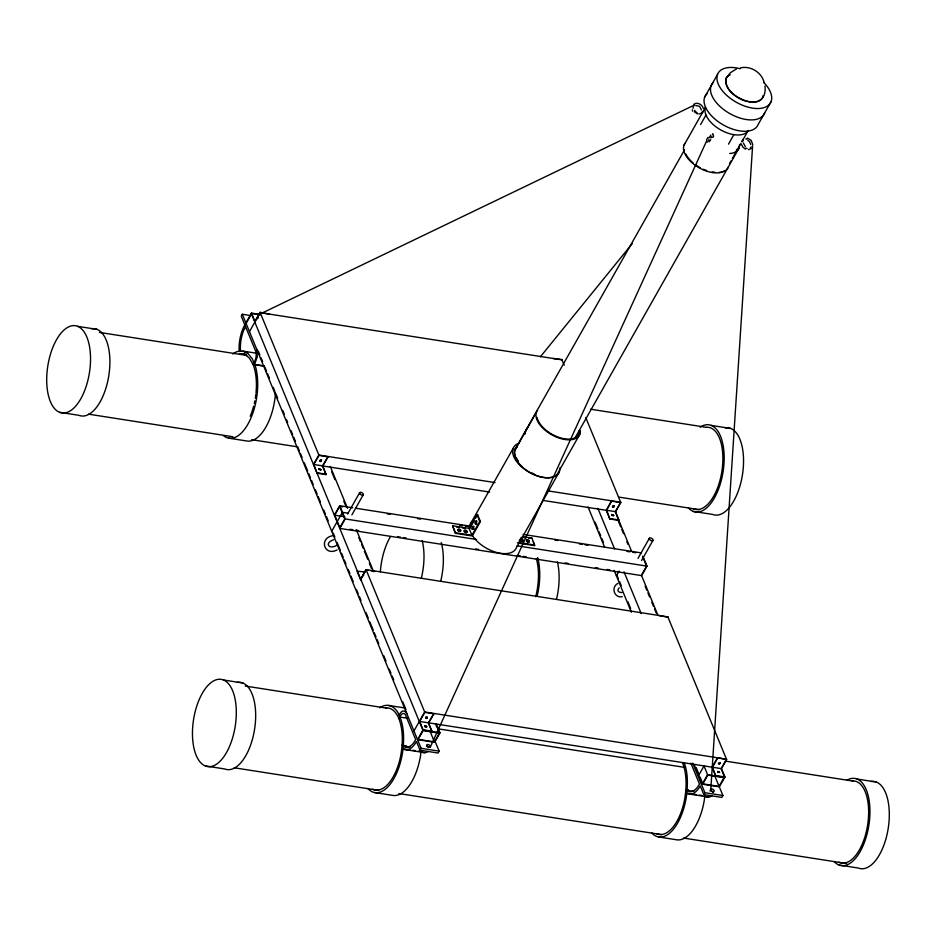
<?xml version="1.0" encoding="UTF-8"?>
<svg xmlns="http://www.w3.org/2000/svg" width="936" height="936" viewBox="0 0 936 936"><rect width="100%" height="100%" fill="white"/><g stroke="black" fill="none" stroke-linecap="round" stroke-linejoin="round"><path stroke-width="1.4" d="M765.005 85.972C768.175 116.52 721.586 97.683 726.196 77.863L728.208 75.641M710.74 790.382A2.071 1.123 29.5 0 1 712.237 789.025A2.071 1.123 29.5 0 1 714.004 791.47A2.071 1.123 29.5 0 1 710.74 790.382L752.602 145.876M612.6 506.867L614.414 506.025L612.659 507.055M720.24 762.793L719.632 763.87L718.357 763.671M701.485 110.015L699.496 106.259L695.729 105.546M743.36 143.009L745.36 146.659M750.777 144.6L749.596 141.722L747.829 140.388M752.825 144.729L751.175 140.377L747.232 138.037M418.17 751.128L420.943 751.561L420.58 755.364A44.121 21.083 -81.1 0 1 392.851 795.413L374.833 792.593M762.817 97.473L763.039 95.858L762.442 98.128C758.172 104.001 749.689 102.223 743.804 100.187M372.622 789.188A41.523 19.843 -81.1 0 0 400.269 757.914C402.901 744.986 403.521 731.238 398.947 718.684L400 716.695A7.78 3.721 -81.1 0 1 406.013 716.18L415.713 739.732L413.501 743.137A23.353 11.162 -81.1 0 1 404.621 746.963L403.194 745.969L410.12 747.057M399.134 715.338L399.426 714.648A10.378 4.961 -81.1 0 1 403.252 710.892L405.709 711.734L406.821 713.63M430.396 746.846L706.879 140.353M253.445 363.542L254.065 362.431A7.78 3.721 -81.1 0 0 255.259 350.204L241.242 316.157L242.307 314.262L250.626 315.561M245.56 326.652L243.594 330.654A23.353 11.162 -81.1 0 0 240.365 348.215L240.611 351.281M743.067 140.026L743.301 139.335L741.534 141.582M245.887 322.943L251.468 313.08L259.19 314.297M246.554 322.639L251.491 313.911M269.205 314.075L260.056 312.32L254.896 321.422L251.468 313.08M249.467 331.625L260.196 312.659L561.998 359.857M256.019 392.804A41.523 19.843 -81.1 0 0 252.954 364.279L253.878 362.653M313.478 464.513L318.837 455.036L495.004 482.59M326.056 474.61L322.487 465.929L327.986 456.791L322.838 465.894L326.056 474.61L317.047 473.195L313.829 464.49L318.977 455.376L260.056 312.32M334.363 515.21L339.721 505.732L352.72 507.768M339.651 506.458L344.799 518.965L339.862 527.682L334.714 515.186L339.651 506.458L342.541 506.914M331.707 531.297L342.436 512.331L348.297 513.244M347.584 514.004L359.67 492.64M339.721 505.732L345.162 518.93L339.791 528.407L641.593 575.605L646.963 566.128L643.149 556.885M351.889 514.87L363.226 494.816M360.676 579.103L366.046 569.626L667.871 616.894M452.626 525.775L455.165 533.286L472.282 535.965L480.437 521.551L477.582 514.601L476.904 514.496L469.065 528.349L471.931 535.287L455.493 532.713L452.626 525.775L469.065 528.349M704.668 97.145L717.549 74.389M683.994 145.244L705.452 107.312A24.395 13.256 29.5 0 0 721.445 130.326A24.395 13.256 29.5 0 0 748.355 130.408M470.258 524.195L513.185 448.332M469.427 529.015L474.178 520.615M475.535 518.205L477.582 514.601M514.32 450.707L684.52 149.877M514.999 450.076L536.457 412.144M700.619 124.511L705.978 115.023M471.931 535.287L479.758 521.446L476.904 514.496M728.512 144.144L733.871 134.655M729.53 163.507L730.957 160.969M732.397 158.441L740.973 143.278M743.125 139.476L748.133 130.631M575.219 437.627L738.995 148.145M519.117 541.219L521.247 537.439M579.84 434.21L558.382 472.13A24.395 13.256 29.5 0 1 529.132 472.036A24.395 13.256 29.5 0 1 516.965 447.221M559.342 471.802L516.426 547.654A25.951 14.098 29.5 0 1 495.963 552.275A25.951 14.098 29.5 0 1 471.943 534.702M413.958 730.957L424.687 711.992L726.488 759.19L721.118 768.678L724.698 777.36L707.581 774.68L704.001 765.999L698.642 775.476M409.863 749.818L402.925 748.741L403.591 749.28A25.951 12.402 -81.1 0 0 416.461 741.534L420.042 750.216L438.06 753.035L439.124 751.14L435.556 742.459L417.538 739.639L423.107 729.776L419.679 721.445L424.827 712.343L366.046 569.626M771.088 101.603L758.218 124.359A30.104 16.357 29.5 0 1 722.124 124.242A30.104 16.357 29.5 0 1 707.101 93.623M522.393 536.609L531.987 538.106L528.805 538.223M433.836 713.747L428.688 722.861L431.905 731.566L428.337 722.885L433.836 713.747L424.827 712.343M533.415 541.57L534.526 545.618L517.409 542.938M534.526 545.618L531.987 538.106M420.042 750.216L421.106 748.32L242.307 314.262M439.347 733.145L423.13 730.606L418.193 739.335L434.409 741.874L439.347 733.145L438.235 730.454M434.655 742.318L440.014 732.841L436.445 724.16M609.839 518.989L606.622 510.272L611.629 500.818L606.259 510.307L609.839 518.989L618.848 520.393L615.631 511.676L620.779 502.573L585.784 417.608M616.391 575.815L619.07 571.077M638.001 558.359L649.373 538.259M641.593 560.488L652.93 540.435M641.663 574.88L646.6 566.151L642.482 556.159M707.581 774.68L702.211 784.157L694.196 764.689M702.877 783.853L707.815 775.125L724.031 777.664L719.094 786.392L702.877 783.853L700.105 777.114M717.62 758.137L712.471 767.239L715.689 775.944L712.109 767.263L717.479 757.786L726.628 759.541L721.48 768.643L724.909 776.974L719.328 786.837L722.908 795.518L721.832 797.413L703.813 794.594L700.245 785.924A25.951 12.402 -81.1 0 1 687.375 793.658L686.708 793.12M703.813 794.594L704.89 792.698L692.745 763.214M706.61 139.639L708.014 137.381M708.458 140.552L709.032 139.569M736.562 68.866L730.361 72.751L725.891 78.706C724.23 89.177 735.181 96.607 743.675 100.129M619.176 587.796C616.859 590.359 617.772 592.441 621.902 592.57M718.403 763.086C723.341 762.536 715.783 765.157 720.264 762.992M710.763 139.745L709.125 141.757M540.388 356.791L632.35 243.512M320.1 459.974L320.229 461.237L321.598 460.044M617.935 583.35C610.775 586.989 614.039 598.268 622.194 596.735M693.728 104.352C697.18 101.626 702.421 104.493 703.345 108.447M751.128 148.567L748.472 149.643M336.773 545.302C328.536 550.192 324.254 542.716 333.637 539.756M727.576 76.272L730.232 74.751M611.723 514.753L613.478 515.818L611.653 515.21M262.033 313.08L692.769 105.826M332.608 535.708C318.568 538.223 324.254 556.745 337.112 549.923M701.637 113.56L703.322 111.337M740.552 67.86C750.789 65.52 762.056 72.669 764.256 82.941M256.838 353.27L242.986 351.105L237.381 351.538A44.121 21.083 -81.1 0 0 232.795 354.007M260.266 314.87L251.257 313.466L422.896 730.162L440.014 732.841M244.776 351.936L247.549 352.369M77.641 326.336A44.121 21.083 -81.1 0 1 81.397 397.695A44.121 21.083 -81.1 0 1 46.8 383.924A44.121 21.083 -81.1 0 1 77.641 326.336L97.016 329.367M711.278 425.424L730.653 428.454M240.809 353.703L246.355 354.568M246.425 354.721L239.499 353.644L244.939 354.451L249.409 358.125L252.954 364.279M99.473 332.409L246.788 355.446M590.546 409.207L706.083 427.272M264.28 365.917L254.58 364.408L257.341 356.698L256.604 348.964M254.37 364.677L264.081 366.187M88.487 414.157L232.912 436.749M251.69 439.686L296.466 446.683M618.556 497.051L699.438 509.699M228.595 438.142L246.613 440.961A44.121 21.083 -81.1 0 0 275.523 392.909M59.588 412.296L78.952 415.327A44.121 21.083 -81.1 0 0 108.962 374.611A44.121 21.083 -81.1 0 0 91.529 328.77M693.225 511.395L712.6 514.414A44.121 21.083 -81.1 0 0 742.611 473.71A44.121 21.083 -81.1 0 0 725.178 427.857M548.438 490.944L620.638 502.234L615.268 511.711L631.648 551.468M318.977 455.376L327.986 456.791M611.77 501.169L620.779 502.573M313.829 464.49L322.838 465.894M606.622 510.272L615.631 511.676M322.136 465.871L489.645 492.067M543.067 500.421L606.61 510.354M317.269 472.82L326.278 474.224M610.05 518.602L619.059 520.018M479.758 521.446L480.437 521.551M355.61 508.213L469.685 526.055M523.119 534.409L641.523 552.93M387.305 513.911L390.195 514.367M417.631 518.649L420.521 519.106M459.506 525.201L462.396 525.658M465.286 526.102L468.164 526.558M554.814 540.107L557.692 540.552M579.361 543.945L582.25 544.401M585.129 544.846L588.019 545.302M627.015 551.398L629.893 551.854M632.783 552.298L635.673 552.755M456.581 527.015L459.436 527.459M462.29 527.904L465.145 528.349M523.107 537.334L525.95 537.779M518.404 542.482L534.842 545.044M334.714 515.186L344.822 516.766M345.162 518.93L476.564 539.475M517 545.805L646.963 566.128M349.97 529.261L352.86 529.717M355.75 530.162L358.64 530.618M397.625 536.714L400.514 537.17M403.404 537.615L406.294 538.071M475.605 548.905L478.495 549.362M517.479 555.457L520.369 555.914M523.259 556.358L526.137 556.815M565.133 562.91L568.023 563.367M595.46 567.649L598.338 568.105M607.008 569.462L609.898 569.907M368.398 570.41L365.824 570.001L360.606 579.84L357.025 571.159L364.97 571.978M370.972 570.808L374.833 571.416M668.012 617.245L658.862 615.49M388.721 705.452L405.346 708.061M223.4 679.969A44.121 21.083 -81.1 0 1 227.167 751.327A44.121 21.083 -81.1 0 1 192.559 737.556A44.121 21.083 -81.1 0 1 223.4 679.969L242.775 682.999M857.048 779.056L876.412 782.087M245.232 686.041L386.779 708.178M726.196 761.249L853.293 781.127M399.859 717.058L408.178 718.357M419.679 721.445L721.48 768.643M437.709 728.77L684.637 767.38M423.107 729.776L432.116 731.192M715.9 775.57L724.909 776.974M701.31 784.017L719.328 786.837M402.07 745.185L406.236 745.828M685.854 789.563L688.627 789.996M421.106 748.32L439.124 751.14M704.89 792.698L722.908 795.518M693.904 791.435L686.977 790.347L688.405 791.341A23.353 11.162 -81.1 0 0 697.285 787.515L699.496 784.111L690.873 763.168M412.636 750.262L415.409 750.695M688.1 793.33L690.873 793.775M693.646 794.208L696.407 794.641M699.18 795.073L701.953 795.506M406.774 749.865L424.792 752.684M690.557 794.243L708.575 797.062M234.246 767.789L378.682 790.37M398.9 793.541L661.764 834.643M683.432 838.036L846.647 863.554M205.347 765.929L224.722 768.959A44.121 21.083 -81.1 0 0 254.732 728.243A44.121 21.083 -81.1 0 0 237.299 682.402M838.984 865.016L858.359 868.046A44.121 21.083 -81.1 0 0 888.369 827.342A44.121 21.083 -81.1 0 0 870.936 781.49M658.605 836.971L676.623 839.791A44.121 21.083 -81.1 0 0 704.363 799.742L704.726 795.939L705.393 796.477A25.951 12.402 -81.1 0 0 711.933 795.892M257.962 317.596L256.838 317.667L257.552 318.661M363.741 575.289L362.7 575.23L362.899 576.049M425.412 727.05C428.454 727.798 423.961 724.23 424.979 726.745M242.986 351.105L248.099 353.632L252.369 358.956L255.516 366.713A44.121 21.083 -81.1 0 1 250.123 419.89A44.121 21.083 -81.1 0 1 223.482 435.614M696.08 111.969L697.027 112.542M745.465 149.128L742.962 147.233L741.499 144.472M257.985 318.123L256.71 317.924L256.909 318.731M425.693 718.029C429.694 718.357 424.932 714.952 425.833 718.38C429.133 719.14 426.371 715.186 425.716 718.228M420.943 751.561L421.61 752.099A25.951 12.402 -81.1 0 0 428.15 751.514M717.97 772.703L717.713 771.638L719.304 772.457M694.629 110.272L695.261 111.197M684.146 762.653C688.299 773.522 687.738 785.561 686.345 796.934A44.121 21.083 -81.1 0 1 651.62 832.818M564.209 365.227L561.846 359.518L552.989 358.453M667.836 616.824L726.628 759.541M641.651 575.757L657.774 614.882M617.935 520.1L620.708 526.839M621.82 529.53L623.493 533.578M626.827 541.675L627.939 544.366M645.15 586.17L646.823 590.218M647.934 592.921L649.596 596.957M651.819 602.351L653.48 606.399M654.592 609.102L656.265 613.15M714.648 775.605L719.094 786.392M597.858 508.318L614.531 548.788M623.984 571.732L641.207 613.548M595.12 522.241L597.893 528.98M599.005 531.683L600.666 535.72M601.778 538.422L603.451 542.47M616.777 574.833L618.45 578.881M619.562 581.572L621.223 585.62M627.892 601.801L630.665 608.54M696.22 767.672L698.993 774.411M588.054 507.008L604.726 547.478M614.168 570.422L631.402 612.238M330.291 466.479L347.525 508.295M356.417 529.881L373.639 571.709M331.59 471.533L334.924 479.618M343.805 501.205L345.478 505.241M358.804 537.603L360.465 541.651M361.577 544.354L363.25 548.402M364.361 551.093L367.696 559.19M369.357 563.226L371.58 568.62M435.462 723.703L437.124 727.752M429.975 731.086L434.409 741.874M258.219 350.953L259.88 355.001M260.992 357.704L262.665 361.741M264.888 367.134L266.549 371.183M267.661 373.885L269.322 377.933M273.218 387.364L274.88 391.412M275.991 394.115L277.664 398.151M282.66 410.296L284.322 414.344M286.545 419.737L287.656 422.428M290.991 430.525L292.652 434.561M293.764 437.264L295.437 441.312M297.66 446.706L299.321 450.754M300.433 453.445L302.106 457.493M304.329 462.887L307.651 470.972M308.763 473.675L310.436 477.723M311.548 480.414L313.209 484.462M315.432 489.856L317.105 493.904M318.205 496.595L320.428 501.988M323.762 510.085L325.435 514.133M326.547 516.824L328.208 520.872M333.204 533.005L334.877 537.053M337.1 542.447L340.435 550.543M341.546 553.235L343.208 557.283M344.319 559.985L345.981 564.022M348.204 569.416L349.877 573.464M350.988 576.166L353.211 581.56M356.534 589.645L358.207 593.693M359.319 596.384L360.98 600.432M365.988 612.577L368.199 617.971M369.872 622.007L373.207 630.103M374.318 632.794L375.98 636.843M377.091 639.545L378.764 643.594M383.76 655.726L385.983 661.12M389.317 669.205L390.979 673.253M392.09 675.956L393.752 680.004M402.644 701.579L405.978 709.663M692.219 109.781L692.792 111.22M682.718 763.062C687.305 775.628 686.685 789.364 684.052 802.292A41.523 19.843 -81.1 0 1 656.405 833.567M239.253 351.386L239.101 349.947A25.951 12.402 -81.1 0 1 244.811 324.839M469.732 528.033A25.951 14.098 29.5 0 1 472.352 521.165M728.267 167.111A23.353 12.683 29.5 0 1 718.953 172.458M764.653 112.975A30.104 16.357 29.5 0 1 728.559 112.858A30.104 16.357 29.5 0 1 713.536 82.239M763.823 82.485A30.104 16.357 29.5 0 1 759.096 108.506A30.104 16.357 29.5 0 1 718.661 84.965A30.104 16.357 29.5 0 1 740.212 68.737M724.452 170.902A24.395 13.256 29.5 0 1 695.471 165.461A24.395 13.256 29.5 0 1 685.152 143.243M714.718 172.177A23.353 12.683 29.5 0 1 712.132 171.896M706.657 170.539A23.353 12.683 29.5 0 1 703.322 169.252M700.058 167.649A23.353 12.683 29.5 0 1 695.904 165.075M693.073 162.887A23.353 12.683 29.5 0 1 685.877 154.124M712.799 134.737A1.556 1.287 48 0 1 711.863 137.206M710.775 135.322A1.556 1.287 48 0 1 710.904 134.995M712.705 133.708A5.195 0.784 -54.9 0 1 712.787 134.293M711.454 136.902A5.195 0.784 -54.9 0 1 710.728 138.001M707.745 141.687A5.195 0.784 -54.9 0 1 707.23 142.108M708.868 137.955A5.195 0.784 -54.9 0 1 710.447 135.814M747.115 148.531A5.195 4.282 48 0 1 745.898 148.157M742.505 141.757A5.195 4.282 48 0 1 742.962 140.704M745.805 139.019A5.195 4.282 48 0 1 747.022 139.078M751.175 146.905A5.195 4.282 48 0 1 750.438 147.759M700.187 113.642A5.195 4.282 48 0 1 699.052 113.911M697.835 113.841A5.195 4.282 48 0 1 696.606 113.467M695.471 112.788A5.195 4.282 48 0 1 694.489 111.852M693.073 108.26A5.195 4.282 48 0 1 693.225 107.067M693.681 106.014A5.195 4.282 48 0 1 694.418 105.171M701.895 112.215A5.195 4.282 48 0 1 701.146 113.069M520.942 538.68A1.556 0.842 29.5 0 1 522.955 539.768A1.556 0.842 29.5 0 1 522.241 540.797A1.556 0.842 29.5 0 1 520.346 539.534M520.954 539.276A1.556 0.842 29.5 0 1 522.791 540.903A1.556 0.842 29.5 0 1 520.732 540.903M527.319 542.061A1.556 0.842 29.5 0 0 529.062 541.558L528.922 541.289A1.556 0.842 29.5 0 0 526.465 540.388M526.675 541.581A1.556 0.842 29.5 0 1 526.453 541.312M464.794 532.233A1.556 0.842 29.5 0 1 464.49 530.618A1.556 0.842 29.5 0 1 466.76 531.765A1.556 0.842 29.5 0 1 465.508 532.596M458.558 531.285A1.556 0.842 29.5 0 1 458.242 531.051M457.727 530.232A1.556 0.842 29.5 0 1 459.003 529.682A1.556 0.842 29.5 0 1 460.547 531.086M474.049 526.757A1.556 0.749 -81.1 0 0 473.054 526.804A1.556 0.749 -81.1 0 0 472.703 528.828L472.809 529.132A1.556 0.749 -81.1 0 0 472.949 529.343M474.037 528.583A1.556 0.749 -81.1 0 1 473.511 529.39M476.857 523.669A1.556 0.749 -81.1 0 1 475.827 523.856A1.556 0.749 -81.1 0 1 475.897 521.797A1.556 0.749 -81.1 0 1 476.939 521.258M709.862 790.85A2.071 1.123 29.5 0 1 713.057 792.476M255.879 394.15A41.523 19.843 -81.1 0 1 255.317 398.186M254.838 400.877A41.523 19.843 -81.1 0 1 254.276 403.51M253.644 406.107A41.523 19.843 -81.1 0 1 250.228 416.263M379.653 707.792A44.121 21.083 -81.1 0 1 398.186 713.057C404.399 725.201 404.317 739.335 402.562 752.556A44.121 21.083 -81.1 0 1 367.836 788.44M385.819 707.92A41.523 19.843 -81.1 0 1 398.947 718.684M426.453 746.39A2.071 1.123 29.5 0 1 426.898 746.425M427.389 746.542A2.071 1.123 29.5 0 1 428.746 747.361M559.868 467.965A25.951 14.098 29.5 0 1 528.22 471.697A25.951 14.098 29.5 0 1 518.801 443.266M580.343 430.595A24.395 13.256 29.5 0 1 554.334 436.129A24.395 13.256 29.5 0 1 537.615 410.143M534.327 474.096A23.353 12.683 29.5 0 1 532.128 473.054M518.064 461.05A23.353 12.683 29.5 0 1 516.415 457.938M579.396 430.279A23.353 12.683 29.5 0 1 560.044 437.744A23.353 12.683 29.5 0 1 537.065 417.339M737.615 148.625A22.324 12.121 29.5 0 1 736.269 150.286M525.295 433.93A23.353 12.683 29.5 0 1 527.658 427.74M739.463 144.694A23.353 12.683 29.5 0 1 729.682 153.504M517.947 461.074A23.88 12.964 29.5 0 1 515.537 456.826M515.046 455.446A23.88 12.964 29.5 0 1 516.953 446.484M700.081 427.214A44.121 21.083 -81.1 0 1 723.235 470.679A44.121 21.083 -81.1 0 1 688.37 507.874M706.306 427.307A41.523 19.843 -81.1 0 1 721.785 471.978A41.523 19.843 -81.1 0 1 693.108 508.576M537.662 557.61A44.121 21.083 -81.1 0 1 537.135 596.103M557.376 561.939A44.121 21.083 -81.1 0 1 556.51 599.134M536.351 558.722A41.523 19.843 -81.1 0 1 535.696 596.665M441.265 542.541A44.121 21.083 -81.1 0 1 440.739 581.034M422.241 540.797A44.121 21.083 -81.1 0 1 421.375 578.003M380.355 571.756A44.121 21.083 -81.1 0 1 390.558 536.457M846.986 780.133A44.121 21.083 -81.1 0 1 868.83 825.447A44.121 21.083 -81.1 0 1 834.128 861.494M852.064 780.94A41.523 19.843 -81.1 0 1 867.543 825.61A41.523 19.843 -81.1 0 1 838.867 862.208M319.82 460.886C321.61 463.378 322.335 458.078 319.82 460.886M612.472 506.329C614.227 509.804 615.28 503.346 612.472 506.329M318.848 469.088L320.685 470.036L318.848 469.088M319.059 468.714L320.908 469.65L319.059 468.714M424.909 725.681L426.757 726.617L424.909 725.681M611.851 514.496L613.7 515.443L611.851 514.496M717.701 771.463L719.538 772.399L717.701 771.463M529.378 540.996L529.238 540.715A1.556 0.842 29.5 0 0 526.851 539.768A1.556 0.842 29.5 0 0 527.752 541.558A1.556 0.842 29.5 0 0 529.378 540.996M649.42 539.23L649.28 538.867A2.094 1.135 29.5 0 1 651.667 538.34A2.094 1.135 29.5 0 1 652.591 540.692A2.094 1.135 29.5 0 1 649.42 539.23M359.716 493.611L359.576 493.249A2.094 1.135 29.5 0 1 361.975 492.722A2.094 1.135 29.5 0 1 362.899 495.074A2.094 1.135 29.5 0 1 359.716 493.611M472.13 529.027L472.036 528.723A1.556 0.749 -81.1 0 1 472.797 526.313A1.556 0.749 -81.1 0 1 473.429 528.22A1.556 0.749 -81.1 0 1 472.13 529.027M458.137 529.928L458.055 529.671A1.556 0.842 29.5 0 1 459.939 529.39A1.556 0.842 29.5 0 1 460.477 531.11A1.556 0.842 29.5 0 1 458.137 529.928M426.956 746.004A2.071 1.123 29.5 0 0 430.221 747.092A2.071 1.123 29.5 0 0 428.454 744.647A2.071 1.123 29.5 0 0 426.956 746.004M464.572 531.145A1.556 0.842 29.5 0 0 467.029 531.964A1.556 0.842 29.5 0 0 465.707 530.127A1.556 0.842 29.5 0 0 464.572 531.145M476.19 523.563A1.556 0.749 -81.1 0 0 476.096 521.013A1.556 0.749 -81.1 0 0 474.985 522.99A1.556 0.749 -81.1 0 0 476.19 523.563"/></g></svg>
